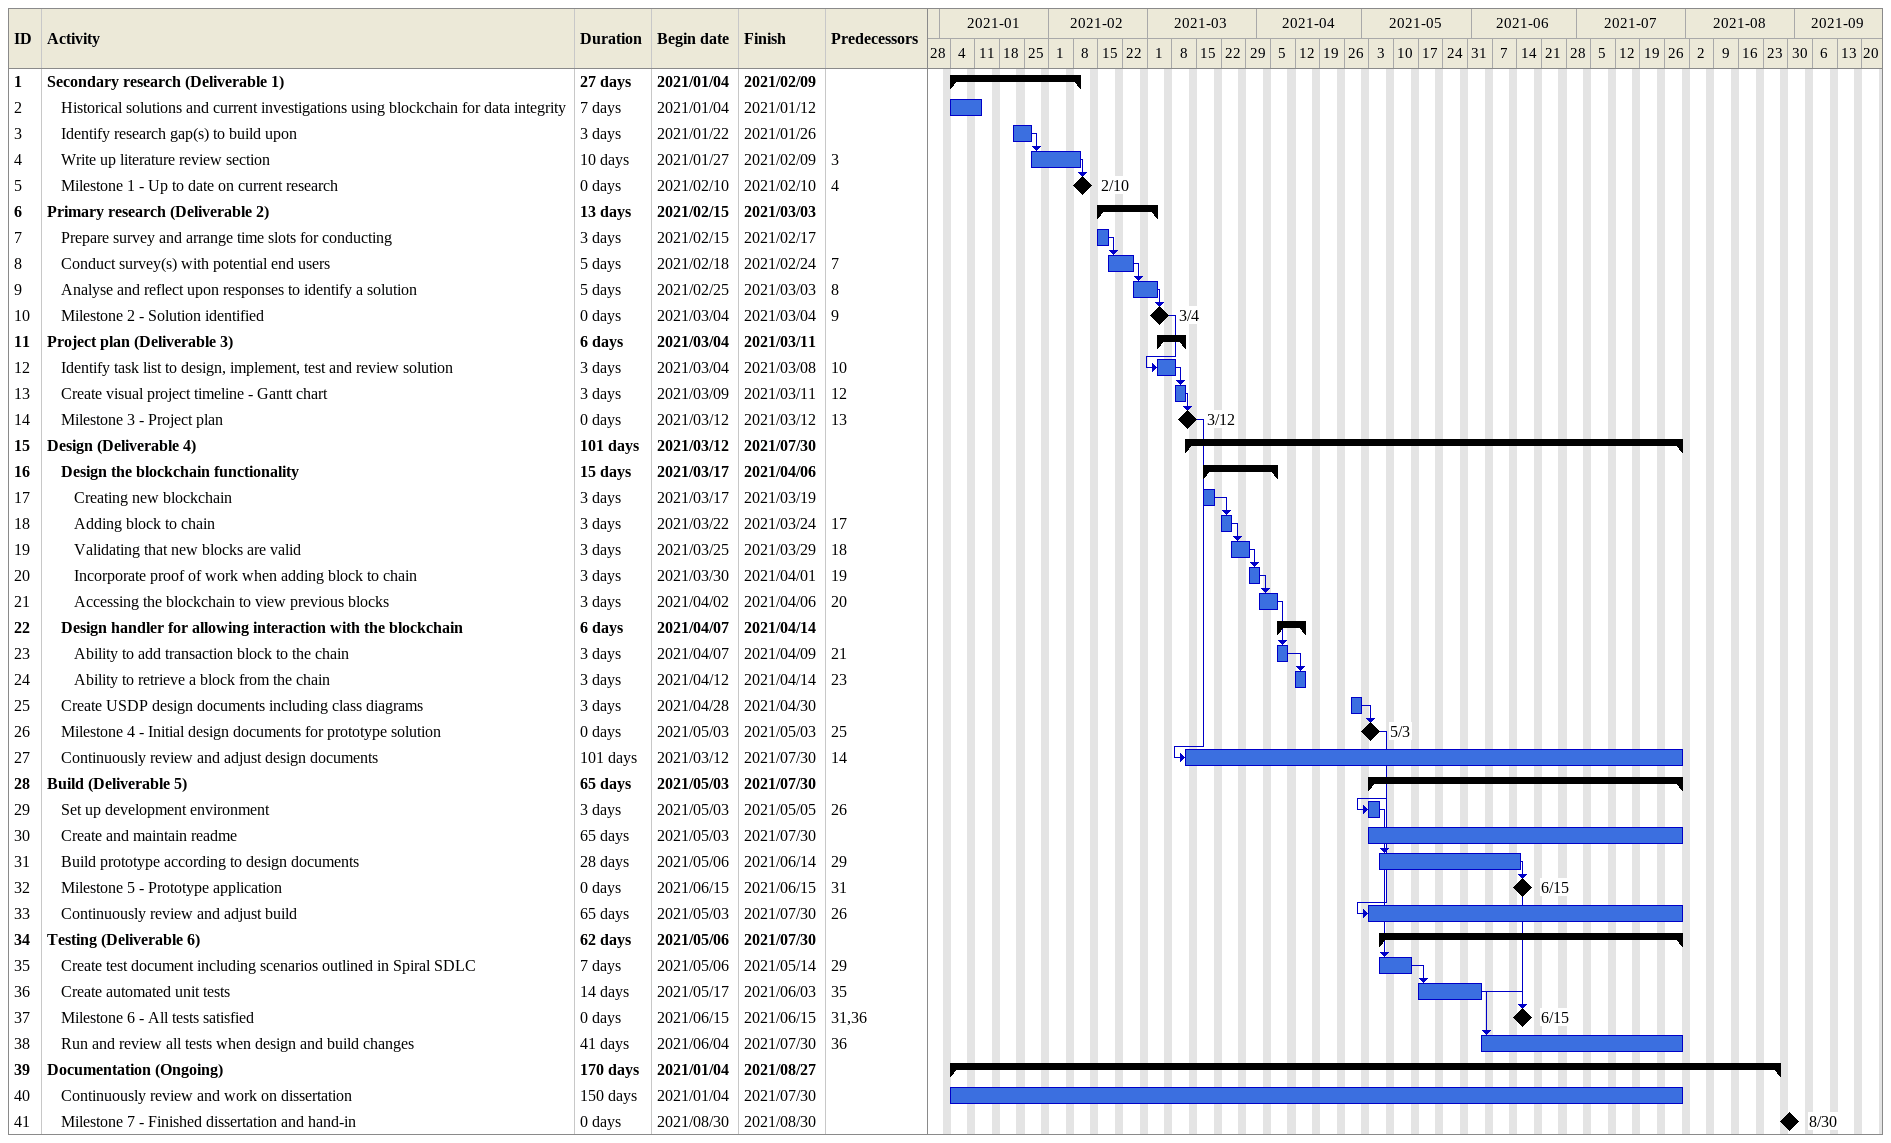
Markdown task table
| ID | Level | Task | Duration | Start | Finish | Predecessors |
|---|---|---|---|---|---|---|
| 1 | 1 | **Secondary research (Deliverable 1)** | 27d | 2021-01-04 | 2021-02-09 |  |
| 2 | 2 | Historical solutions and current investigations using blockchain for data integrity | 7d | 2021-01-04 | 2021-01-12 |  |
| 3 | 2 | Identify research gap(s) to build upon | 3d | 2021-01-22 | 2021-01-26 |  |
| 4 | 2 | Write up literature review section | 10d | 2021-01-27 | 2021-02-09 | 3 |
| 5 | 2 | Milestone 1 - Up to date on current research | 0d | 2021-02-10 | 2021-02-10 | 4 |
| 6 | 1 | **Primary research (Deliverable 2)** | 13d | 2021-02-15 | 2021-03-03 |  |
| 7 | 2 | Prepare survey and arrange time slots for conducting | 3d | 2021-02-15 | 2021-02-17 |  |
| 8 | 2 | Conduct survey(s) with potential end users | 5d | 2021-02-18 | 2021-02-24 | 7 |
| 9 | 2 | Analyse and reflect upon responses to identify a solution | 5d | 2021-02-25 | 2021-03-03 | 8 |
| 10 | 2 | Milestone 2 - Solution identified | 0d | 2021-03-04 | 2021-03-04 | 9 |
| 11 | 1 | **Project plan (Deliverable 3)** | 6d | 2021-03-04 | 2021-03-11 |  |
| 12 | 2 | Identify task list to design, implement, test and review solution | 3d | 2021-03-04 | 2021-03-08 | 10 |
| 13 | 2 | Create visual project timeline - Gantt chart | 3d | 2021-03-09 | 2021-03-11 | 12 |
| 14 | 2 | Milestone 3 - Project plan | 0d | 2021-03-12 | 2021-03-12 | 13 |
| 15 | 1 | **Design (Deliverable 4)** | 101d | 2021-03-12 | 2021-07-30 |  |
| 16 | 2 | **Design the blockchain functionality** | 15d | 2021-03-17 | 2021-04-06 |  |
| 17 | 3 | Creating new blockchain | 3d | 2021-03-17 | 2021-03-19 |  |
| 18 | 3 | Adding block to chain | 3d | 2021-03-22 | 2021-03-24 | 17 |
| 19 | 3 | Validating that new blocks are valid | 3d | 2021-03-25 | 2021-03-29 | 18 |
| 20 | 3 | Incorporate proof of work when adding block to chain | 3d | 2021-03-30 | 2021-04-01 | 19 |
| 21 | 3 | Accessing the blockchain to view previous blocks | 3d | 2021-04-02 | 2021-04-06 | 20 |
| 22 | 2 | **Design handler for allowing interaction with the blockchain** | 6d | 2021-04-07 | 2021-04-14 |  |
| 23 | 3 | Ability to add transaction block to the chain | 3d | 2021-04-07 | 2021-04-09 | 21 |
| 24 | 3 | Ability to retrieve a block from the chain | 3d | 2021-04-12 | 2021-04-14 | 23 |
| 25 | 2 | Create USDP design documents including class diagrams | 3d | 2021-04-28 | 2021-04-30 |  |
| 26 | 2 | Milestone 4 - Initial design documents for prototype solution | 0d | 2021-05-03 | 2021-05-03 | 25 |
| 27 | 2 | Continuously review and adjust design documents | 101d | 2021-03-12 | 2021-07-30 | 14 |
| 28 | 1 | **Build (Deliverable 5)** | 65d | 2021-05-03 | 2021-07-30 |  |
| 29 | 2 | Set up development environment | 3d | 2021-05-03 | 2021-05-05 | 26 |
| 30 | 2 | Create and maintain readme | 65d | 2021-05-03 | 2021-07-30 |  |
| 31 | 2 | Build prototype according to design documents | 28d | 2021-05-06 | 2021-06-14 | 29 |
| 32 | 2 | Milestone 5 - Prototype application | 0d | 2021-06-15 | 2021-06-15 | 31 |
| 33 | 2 | Continuously review and adjust build | 65d | 2021-05-03 | 2021-07-30 | 26 |
| 34 | 1 | **Testing (Deliverable 6)** | 62d | 2021-05-06 | 2021-07-30 |  |
| 35 | 2 | Create test document including scenarios outlined in Spiral SDLC | 7d | 2021-05-06 | 2021-05-14 | 29 |
| 36 | 2 | Create automated unit tests | 14d | 2021-05-17 | 2021-06-03 | 35 |
| 37 | 2 | Milestone 6 - All tests satisfied | 0d | 2021-06-15 | 2021-06-15 | 31, 36 |
| 38 | 2 | Run and review all tests when design and build changes | 41d | 2021-06-04 | 2021-07-30 | 36 |
| 39 | 1 | **Documentation (Ongoing)** | 170d | 2021-01-04 | 2021-08-27 |  |
| 40 | 2 | Continuously review and work on dissertation | 150d | 2021-01-04 | 2021-07-30 |  |
| 41 | 2 | Milestone 7 - Finished dissertation and hand-in | 0d | 2021-08-30 | 2021-08-30 |  |
